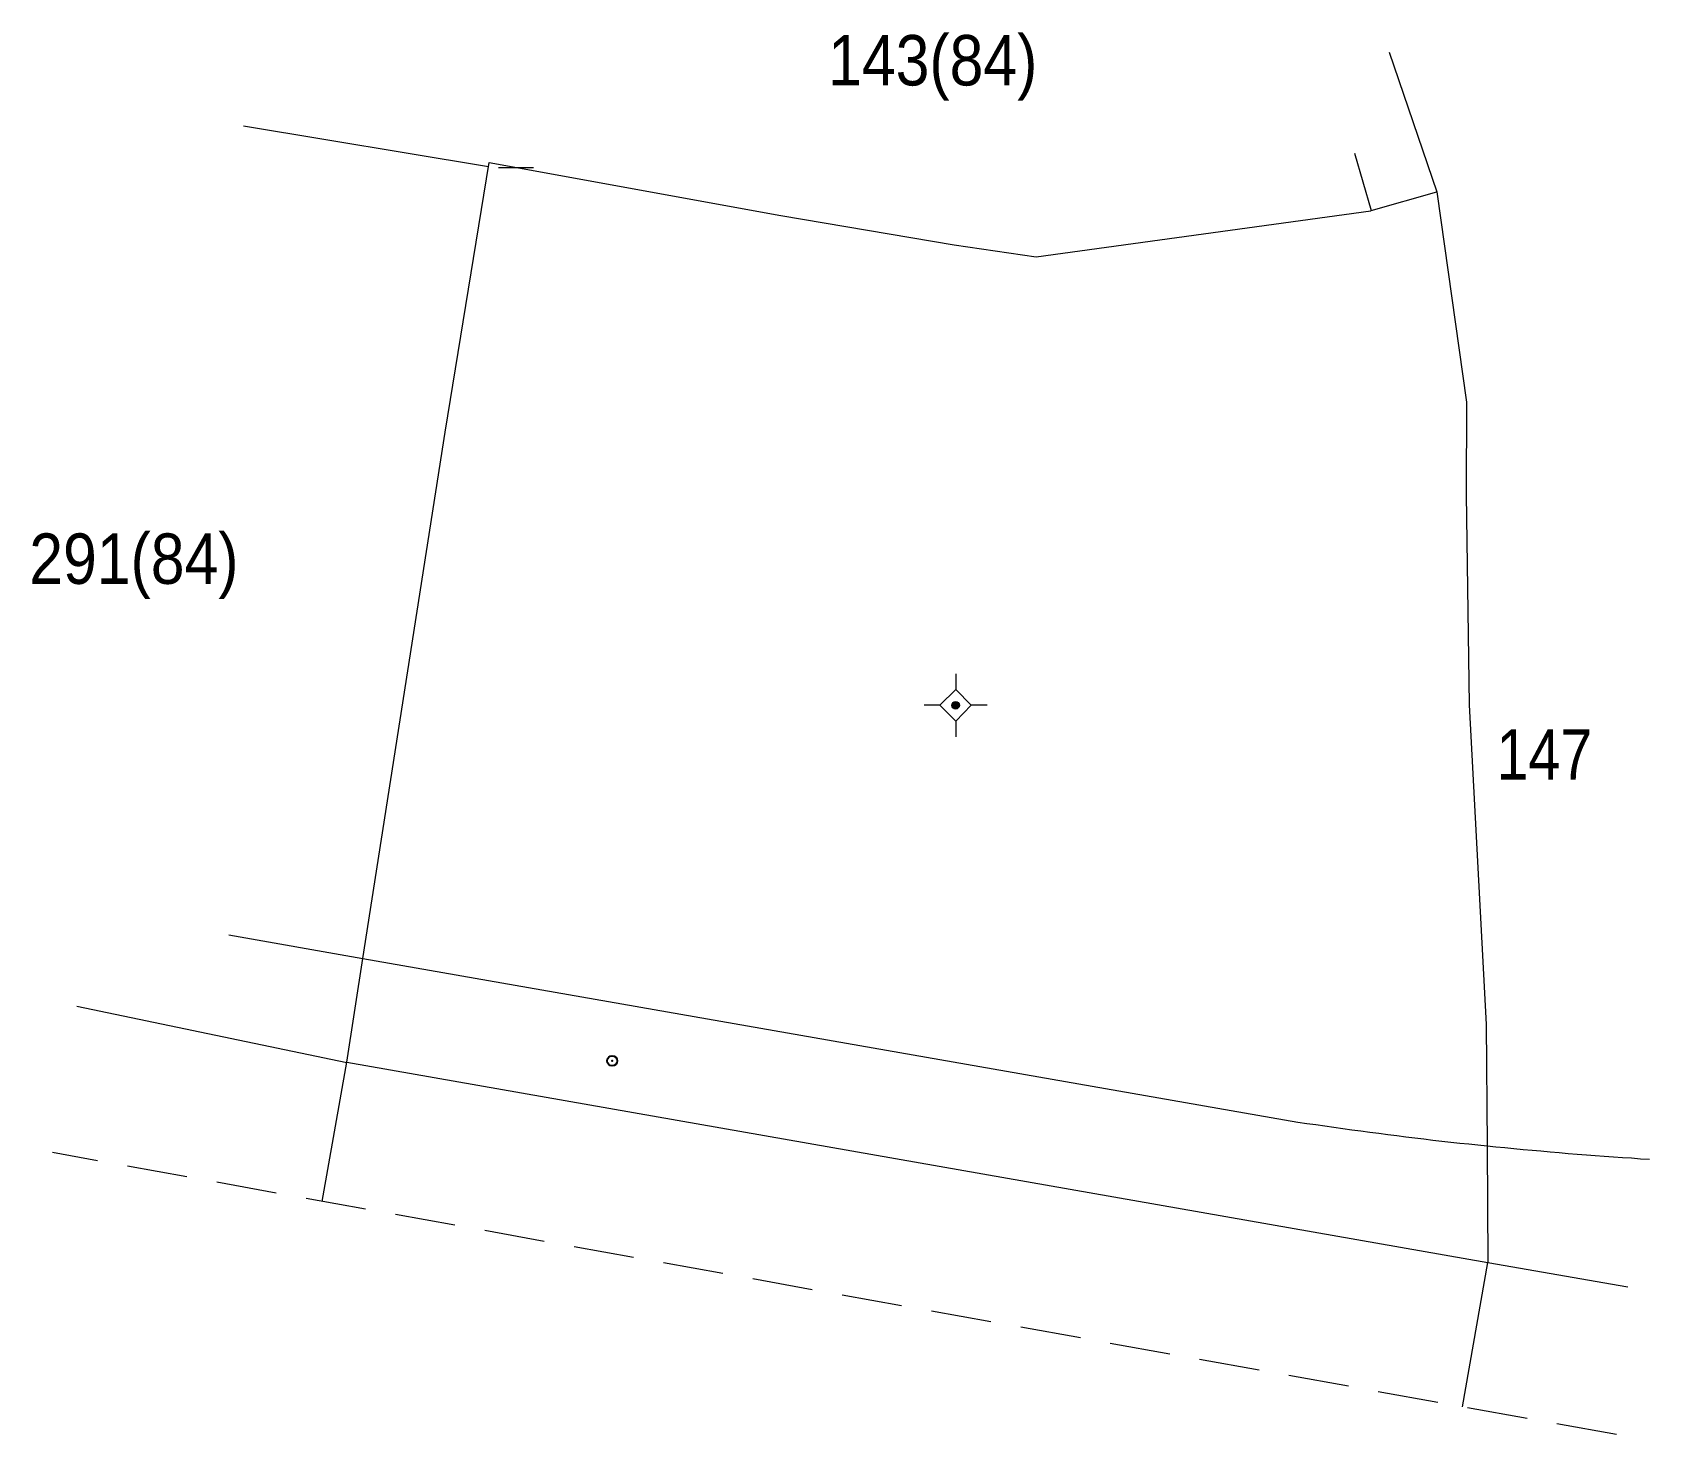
# Model space of a CAD drawing. Header units: metres. Extents: x 536259 to 550539, y 1837033 to 1838129.
# Drawn here: x 550474.7 to 550538.9, y 1838073.9 to 1838129.5 of the extents above; entities outside this region: 3.
import ezdxf
from ezdxf.enums import TextEntityAlignment as Align

# ---------------------------------------------------------------- set-up
doc = ezdxf.new("R2010")
doc.units = ezdxf.units.M
doc.header["$LTSCALE"] = 0.8
doc.header["$PDMODE"] = 32
doc.header["$PDSIZE"] = 0.4
doc.linetypes.add('DASH_DOUBLE_DOT', pattern=[9.2, 5, -1.2, 0.3, -1.2, 0.3, -1.2])
doc.linetypes.add('MEDIUM_DASHED', pattern=[4.5, 3, -1.5])
for name, color, linetype, lineweight in [('10', 7, 'Continuous', 13), ('11', 7, 'Continuous', 13), ('16', 7, 'Continuous', 13), ('22', 7, 'Continuous', 13), ('23', 7, 'Continuous', 13), ('30', 7, 'Continuous', 13), ('5', 7, 'Continuous', 13), ('52', 7, 'DASH_DOUBLE_DOT', 60)]:
    doc.layers.add(name, color=color, linetype=linetype, lineweight=lineweight)
doc.layers.add('13', color=7, linetype='Continuous')
doc.layers.add('15', color=7, linetype='Continuous')

msp = doc.modelspace()

# ---------------------------------------------------------------- hatches: boundary and pattern name
at = {"layer": '11'}
msp.add_hatch(color=256, dxfattribs=at).paths.add_polyline_path([(550511.508, 1838102.788, 1), (550511.208, 1838102.788, 1)])

# ---------------------------------------------------------------- linework, layer by layer
at = {"layer": '10'}
for p, q in [((550487.21, 1838088.64), (550487.85, 1838092.75)), ((550487.21, 1838088.64), (550532.46, 1838080.7)), ((550532.43, 1838085.32), (550532.46, 1838080.7))]:
    msp.add_line(p, q, dxfattribs=at)
for points in [[(550487.85, 1838092.75), (550491.11, 1838113.62), (550492.86, 1838124.31)], [(550492.86, 1838124.31), (550504.43, 1838122.21), (550511.3, 1838121.04), (550514.55, 1838120.57), (550527.82, 1838122.39), (550527.84, 1838122.4)], [(550527.84, 1838122.4), (550530.44, 1838123.14), (550531.62, 1838114.8)], [(550531.62, 1838114.8), (550531.6, 1838111.14), (550531.72, 1838102.81), (550532.4, 1838090.13), (550532.43, 1838085.32)]]:
    msp.add_lwpolyline(points, dxfattribs=at)
at = {"layer": '11'}
for p, q in [((550511.36, 1838104.04), (550511.36, 1838103.41)), ((550510.73, 1838102.79), (550510.11, 1838102.79)), ((550512.61, 1838102.79), (550511.98, 1838102.79)), ((550511.36, 1838102.16), (550511.36, 1838101.54))]:
    msp.add_line(p, q, dxfattribs=at)
msp.add_lwpolyline([(550511.36, 1838103.41), (550510.73, 1838102.79), (550511.36, 1838102.16), (550511.98, 1838102.79)], close=True, dxfattribs=at)
msp.add_circle((550511.358, 1838102.788), 0.15, dxfattribs=at)
at = {"layer": '15'}
msp.add_point((550497.74, 1838088.69), dxfattribs=at)
at = {"layer": '16'}
for p, q in [((550528.55, 1838128.68), (550530.44, 1838123.14)), ((550483.11, 1838125.76), (550492.83, 1838124.15)), ((550532.46, 1838080.7), (550538.02, 1838079.73))]:
    msp.add_line(p, q, dxfattribs=at)
msp.add_lwpolyline([(550476.51, 1838090.86), (550487.21, 1838088.63), (550487.21, 1838088.64)], dxfattribs=at)
at = {"layer": '22'}
msp.add_line((550494.62, 1838124.09), (550493.23, 1838124.09), dxfattribs=at)
at = {"layer": '22', "linetype": 'MEDIUM_DASHED'}
msp.add_line((550537.56, 1838073.87), (550475.54, 1838085.05), dxfattribs=at)
at = {"layer": '23'}
msp.add_line((550527.17, 1838124.68), (550527.84, 1838122.4), dxfattribs=at)
at = {"layer": '30'}
msp.add_line((550482.53, 1838093.68), (550487.85, 1838092.75), dxfattribs=at)
for points in [[(550487.85, 1838092.75), (550524.93, 1838086.26), (550525.29, 1838086.21), (550525.64, 1838086.16), (550526, 1838086.11), (550526.36, 1838086.06), (550526.71, 1838086.01), (550527.07, 1838085.96), (550527.43, 1838085.91), (550527.78, 1838085.86), (550528.14, 1838085.82), (550528.5, 1838085.77), (550528.85, 1838085.73), (550529.21, 1838085.68), (550529.57, 1838085.64), (550529.92, 1838085.6), (550530.28, 1838085.55), (550530.64, 1838085.51), (550531, 1838085.47), (550531.35, 1838085.43), (550531.71, 1838085.4), (550532.07, 1838085.36), (550532.43, 1838085.32), (550532.43, 1838085.32)], [(550532.43, 1838085.32), (550532.78, 1838085.28), (550533.14, 1838085.25), (550533.5, 1838085.21), (550533.86, 1838085.18), (550534.22, 1838085.15), (550534.57, 1838085.12), (550534.93, 1838085.08), (550535.29, 1838085.05), (550535.65, 1838085.02), (550536.01, 1838084.99), (550536.37, 1838084.97), (550536.72, 1838084.94), (550537.08, 1838084.91), (550537.44, 1838084.89), (550537.8, 1838084.86), (550538.16, 1838084.84), (550538.52, 1838084.81), (550538.88, 1838084.79)]]:
    msp.add_lwpolyline(points, dxfattribs=at)
at = {"layer": '5'}
for p, q in [((550486.24, 1838083.12), (550487.21, 1838088.64)), ((550531.46, 1838074.97), (550532.46, 1838080.7))]:
    msp.add_line(p, q, dxfattribs=at)
at = {"layer": '52'}
for points in [[(536258.9, 1837033.37), (536262.4, 1837033.71), (536270.04, 1837035.33), (536269.12, 1837036.63), (536268.82, 1837036.96), (536268.17, 1837038.71), (536268.05, 1837039.15), (536268.68, 1837062.38), (536269.37, 1837086.07), (536269.49, 1837094.66), (536269.4, 1837098.9), (536267.93, 1837110.52), (536268.86, 1837112.7), (536270.61, 1837114.48), (536270.21, 1837116.5), (536269.09, 1837122.15), (536267.09, 1837124.3), (536265.75, 1837125.75), (536265.9, 1837129.33), (536267.03, 1837135.56), (536268.07, 1837139.91), (536268.2, 1837140.33), (536269.44, 1837144.21), (536270.11, 1837146.04), (536275.59, 1837161.04), (536277.45, 1837166.14), (536277.96, 1837167.54), (536283.95, 1837183.25), (536298.3, 1837220.65), (536301.01, 1837227.47), (536305.7, 1837239.17), (536312.74, 1837255.99), (536313.46, 1837256.37), (536314.99, 1837257.19), (536316.45, 1837257.31), (536317.99, 1837256.98), (536318.03, 1837257.05), (536320.24, 1837260.87), (536321, 1837262.19), (536318.67, 1837263.68), (536317.65, 1837265.4), (536317.56, 1837265.87), (536317.36, 1837266.88), (536320.46, 1837274.58), (536326.62, 1837289.42), (536329.75, 1837296.8), (536338.38, 1837317.57), (536339.69, 1837320.77), (536353.13, 1837353.48), (536358.69, 1837366.26), (536361.65, 1837373.05), (536361.82, 1837373.44), (536356.31, 1837375.94), (536355.65, 1837376.24)], [(536355.65, 1837376.24), (536351.2, 1837364.56), (536351.15, 1837364.43), (536347.05, 1837354.39), (536346.94, 1837354.11), (536346.07, 1837352), (536344.28, 1837347.65), (536342.96, 1837344.44), (536339.14, 1837335.13), (536337.09, 1837330.24), (536334.25, 1837323.47), (536333.85, 1837322.51), (536331.18, 1837316.06), (536330.79, 1837315.11), (536329.3, 1837311.4), (536328.13, 1837308.52), (536323.82, 1837297.94), (536321.55, 1837292.58), (536318.17, 1837284.58), (536317.98, 1837284.08), (536314.95, 1837276.14), (536314.91, 1837276.02), (536300.41, 1837241.86), (536300.36, 1837241.75), (536297.81, 1837235.1), (536297.66, 1837234.72), (536295.09, 1837228.65), (536293.51, 1837224.92), (536293.33, 1837224.5), (536287.76, 1837209.93), (536285.2, 1837203.24), (536279.07, 1837186.74), (536266.03, 1837152.71), (536264.57, 1837148.71), (536263.23, 1837145.06), (536261.47, 1837138.8), (536260.46, 1837133.4), (536260.15, 1837131.77), (536260.07, 1837129.67), (536259.88, 1837124.84)], [(536259.88, 1837124.84), (536260.09, 1837121.42), (536261.29, 1837113.69), (536261.35, 1837113.29), (536262.88, 1837101.42), (536263.24, 1837098.62), (536263.28, 1837084.52), (536262.81, 1837070.7), (536262.81, 1837070.63), (536262.34, 1837058.84), (536262.3, 1837058.04), (536262.3, 1837057.95), (536261.92, 1837045.07), (536261.79, 1837040.43), (536261.37, 1837036.99), (536260.45, 1837034.71), (536258.9, 1837033.37)]]:
    msp.add_lwpolyline(points, dxfattribs=at)

# ---------------------------------------------------------------- texts
at = {"layer": '13', "width": 0.9}
for s, p in [('143(84)', (550510.45, 1838127.36)), ('291(84)', (550478.77, 1838107.6))]:
    msp.add_text(s, height=2, dxfattribs=at).set_placement(p, align=Align.CENTER)
at = {"layer": '15', "width": 0.85}
msp.add_text('147', height=2, dxfattribs=at).set_placement((550534.705, 1838099.84), align=Align.CENTER)

doc.saveas('drawing.dxf')
